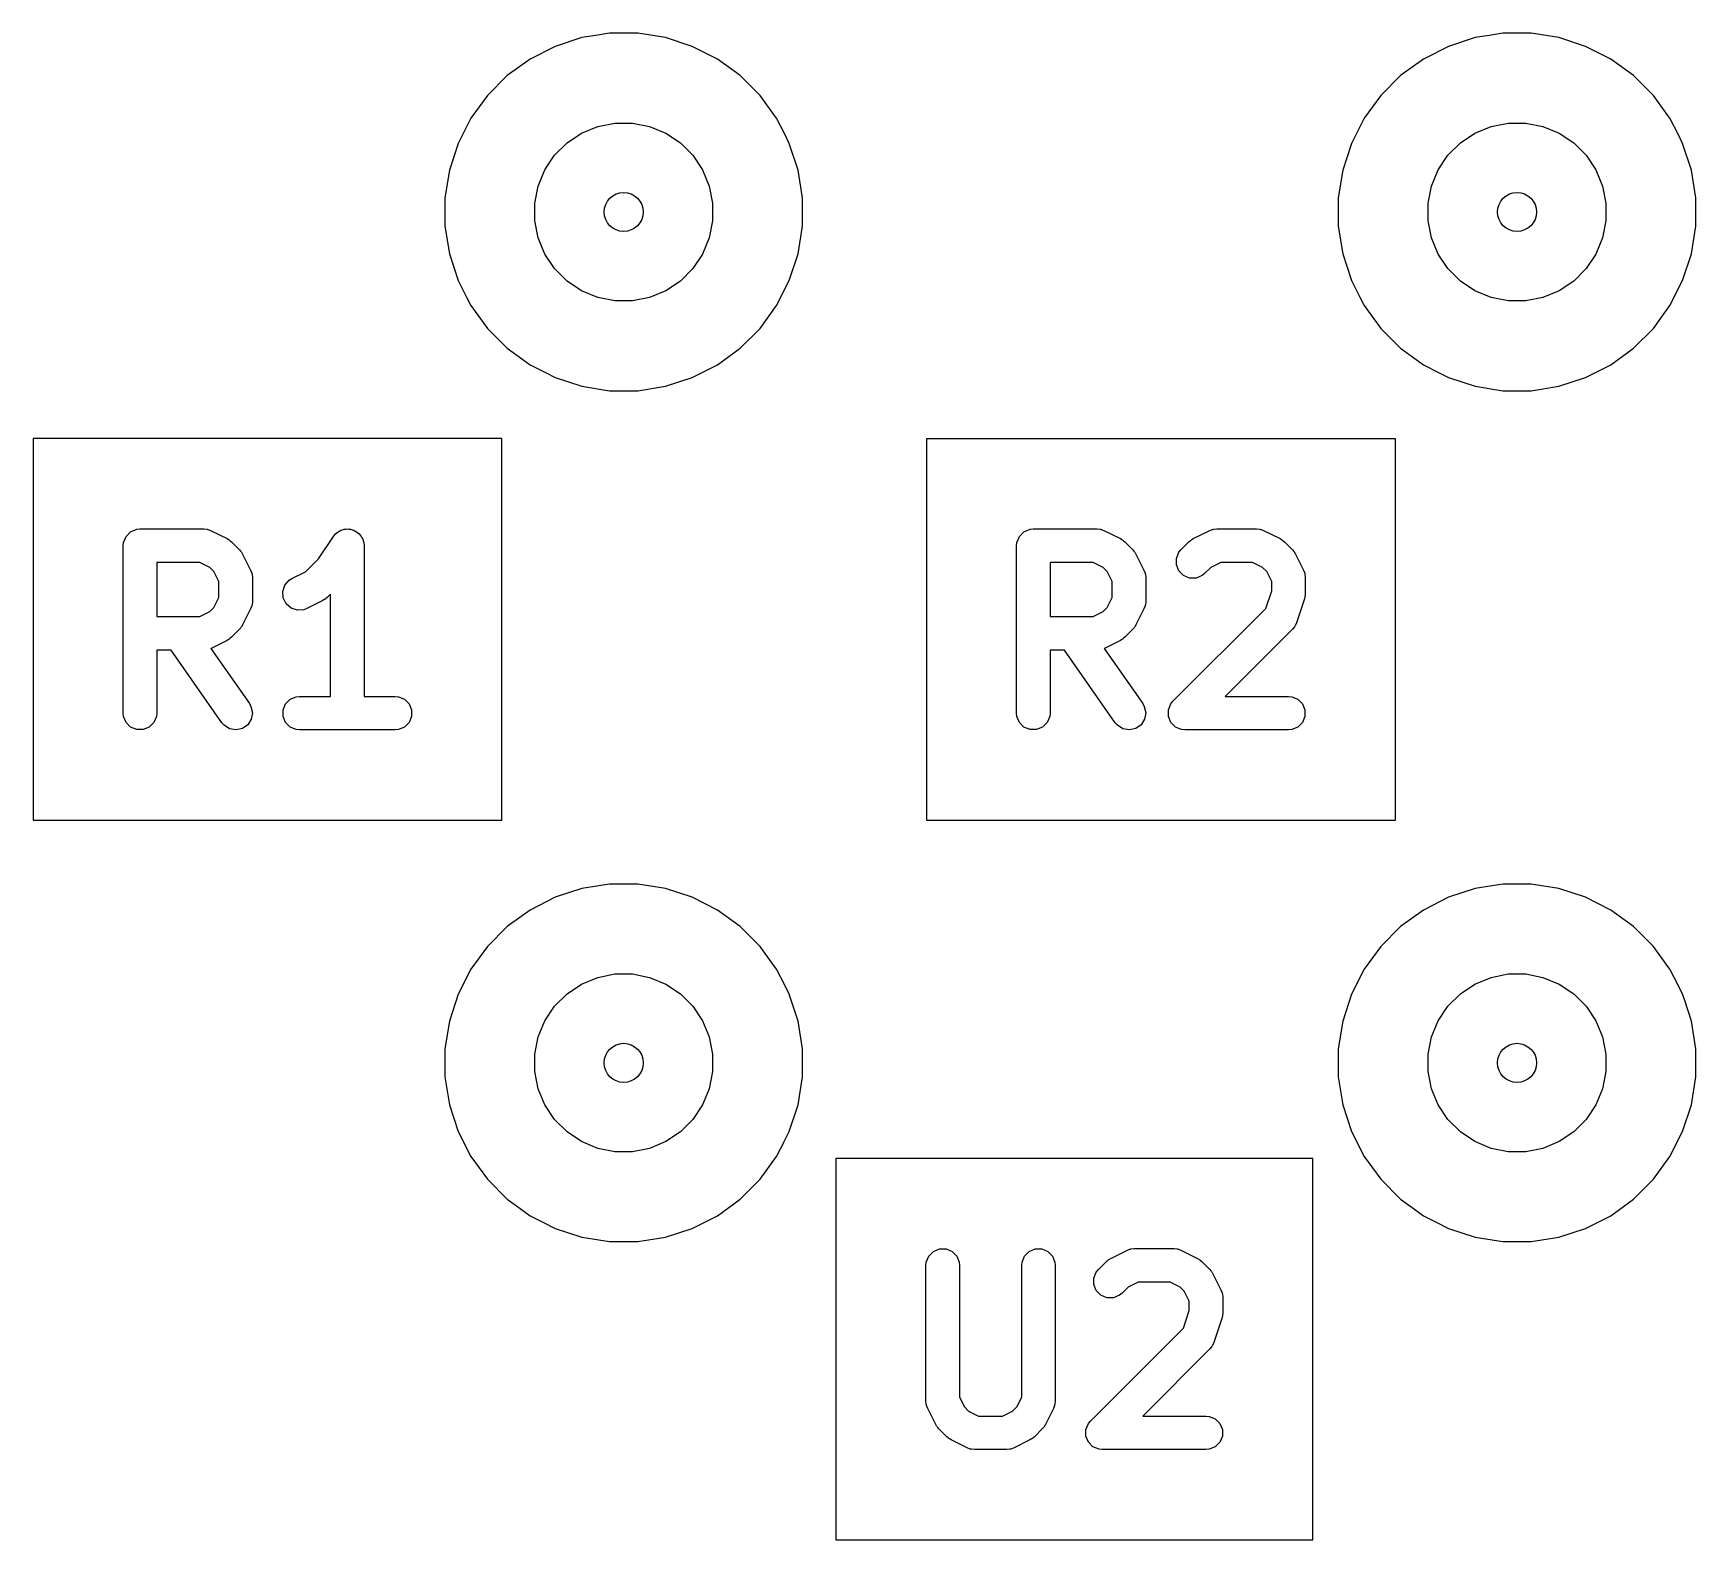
# Model space of a CAD drawing. Extents: x 20 to 124, y -124 to -20.
# Drawn here: x 38.21 to 53.1, y -51.07 to -37.58 of the extents above; entities that cross this region are included whole.
import ezdxf

# ---------------------------------------------------------------- set-up
doc = ezdxf.new("R2010")
doc.units = 0
doc.layers.add('BLACK', color=7, linetype='CONTINUOUS')
doc.layers.add('WHITE', color=7, linetype='CONTINUOUS')

msp = doc.modelspace()

# ---------------------------------------------------------------- linework, layer by layer
at = {"layer": 'BLACK', "linetype": 'CONTINUOUS'}
for p, q in [((43.125214, -37.61641), (42.885616, -37.69426)), ((43.249626, -37.596705), (43.125214, -37.61641)), ((43.374038, -37.577), (43.249626, -37.596705)), ((43.625962, -37.577), (43.374038, -37.577)), ((43.874785, -37.61641), (43.625962, -37.577)), ((44.114383, -37.69426), (43.874785, -37.61641)), ((51.125214, -37.61641), (50.885616, -37.69426)), ((51.249626, -37.596705), (51.125214, -37.61641)), ((51.374038, -37.577), (51.249626, -37.596705)), ((51.625962, -37.577), (51.374038, -37.577)), ((51.874785, -37.61641), (51.625962, -37.577)), ((52.114383, -37.69426), (51.874785, -37.61641)), ((42.661151, -37.808632), (42.45735, -37.956701)), ((42.885616, -37.69426), (42.661151, -37.808632)), ((44.268747, -37.772913), (44.114383, -37.69426)), ((44.338845, -37.80863), (44.268747, -37.772913)), ((44.338847, -37.808631), (44.338845, -37.80863)), ((44.338848, -37.808632), (44.338847, -37.808631)), ((44.542649, -37.956701), (44.338848, -37.808632)), ((50.661151, -37.808632), (50.45735, -37.956701)), ((50.885616, -37.69426), (50.661151, -37.808632)), ((52.268747, -37.772913), (52.114383, -37.69426)), ((52.338845, -37.80863), (52.268747, -37.772913)), ((52.338847, -37.808631), (52.338845, -37.80863)), ((52.338848, -37.808632), (52.338847, -37.808631)), ((52.542649, -37.956701), (52.338848, -37.808632)), ((42.457345, -37.956705), (42.279205, -38.134845)), ((42.45735, -37.956701), (42.457345, -37.956705)), ((44.542654, -37.956705), (44.542649, -37.956701)), ((44.720794, -38.134845), (44.542654, -37.956705)), ((50.457345, -37.956705), (50.279205, -38.134845)), ((50.45735, -37.956701), (50.457345, -37.956705)), ((52.542654, -37.956705), (52.542649, -37.956701)), ((52.720794, -38.134845), (52.542654, -37.956705)), ((42.279201, -38.13485), (42.131132, -38.338651)), ((42.279205, -38.134845), (42.279201, -38.13485)), ((44.720798, -38.13485), (44.720794, -38.134845)), ((44.849952, -38.312617), (44.720798, -38.13485)), ((50.279201, -38.13485), (50.131132, -38.338651)), ((50.279205, -38.134845), (50.279201, -38.13485)), ((52.720798, -38.13485), (52.720794, -38.134845)), ((52.849952, -38.312617), (52.720798, -38.13485)), ((42.131132, -38.338651), (42.01676, -38.563116)), ((43.267772, -38.411948), (43.421586, -38.381352)), ((43.421586, -38.381352), (43.578414, -38.381352)), ((43.578414, -38.381352), (43.732228, -38.411948)), ((44.86887, -38.338655), (44.849952, -38.312617)), ((44.941747, -38.481684), (44.86887, -38.338655)), ((50.131132, -38.338651), (50.01676, -38.563116)), ((51.267772, -38.411948), (51.421586, -38.381352)), ((51.421586, -38.381352), (51.578414, -38.381352)), ((51.578414, -38.381352), (51.732228, -38.411948)), ((52.86887, -38.338655), (52.849952, -38.312617)), ((52.941747, -38.481684), (52.86887, -38.338655)), ((42.881592, -38.669985), (42.992485, -38.559092)), ((42.992485, -38.559092), (43.122883, -38.471963)), ((43.122883, -38.471963), (43.267772, -38.411948)), ((43.732228, -38.411948), (43.877117, -38.471963)), ((43.877117, -38.471963), (44.007515, -38.559092)), ((44.007515, -38.559092), (44.118408, -38.669985)), ((44.983239, -38.563116), (44.941747, -38.481684)), ((50.881592, -38.669985), (50.992485, -38.559092)), ((50.992485, -38.559092), (51.122883, -38.471963)), ((51.122883, -38.471963), (51.267772, -38.411948)), ((51.732228, -38.411948), (51.877117, -38.471963)), ((51.877117, -38.471963), (52.007515, -38.559092)), ((52.007515, -38.559092), (52.118408, -38.669985)), ((52.983239, -38.563116), (52.941747, -38.481684)), ((42.01676, -38.563116), (41.93891, -38.802714)), ((42.794463, -38.800383), (42.881592, -38.669985)), ((44.118408, -38.669985), (44.205537, -38.800383)), ((44.983239, -38.563118), (44.983239, -38.563116)), ((44.983241, -38.563121), (44.983239, -38.563118)), ((45.06109, -38.802715), (44.983241, -38.563121)), ((50.01676, -38.563116), (49.93891, -38.802714)), ((50.794463, -38.800383), (50.881592, -38.669985)), ((52.118408, -38.669985), (52.205537, -38.800383)), ((52.983239, -38.563118), (52.983239, -38.563116)), ((52.983241, -38.563121), (52.983239, -38.563118)), ((53.06109, -38.802715), (52.983241, -38.563121)), ((41.93891, -38.802714), (41.8995, -39.051538)), ((42.734448, -38.945272), (42.794463, -38.800383)), ((44.205537, -38.800383), (44.265552, -38.945272)), ((45.1005, -39.051538), (45.06109, -38.802715)), ((49.93891, -38.802714), (49.8995, -39.051538)), ((50.734448, -38.945272), (50.794463, -38.800383)), ((52.205537, -38.800383), (52.265552, -38.945272)), ((53.1005, -39.051538), (53.06109, -38.802715)), ((42.703852, -39.099086), (42.734448, -38.945272)), ((44.265552, -38.945272), (44.296148, -39.099086)), ((50.703852, -39.099086), (50.734448, -38.945272)), ((52.265552, -38.945272), (52.296148, -39.099086)), ((41.8995, -39.051538), (41.8995, -39.303461)), ((42.703852, -39.255914), (42.703852, -39.099086)), ((44.296148, -39.099086), (44.296148, -39.255914)), ((45.1005, -39.303462), (45.1005, -39.051538)), ((49.8995, -39.051538), (49.8995, -39.303461)), ((50.703852, -39.255914), (50.703852, -39.099086)), ((52.296148, -39.099086), (52.296148, -39.255914)), ((53.1005, -39.303462), (53.1005, -39.051538)), ((41.8995, -39.303461), (41.93891, -39.552285)), ((42.734448, -39.409728), (42.703852, -39.255914)), ((44.296148, -39.255914), (44.265552, -39.409728)), ((45.06109, -39.552285), (45.1005, -39.303462)), ((49.8995, -39.303461), (49.93891, -39.552285)), ((50.734448, -39.409728), (50.703852, -39.255914)), ((52.296148, -39.255914), (52.265552, -39.409728)), ((53.06109, -39.552285), (53.1005, -39.303462)), ((42.794463, -39.554617), (42.734448, -39.409728)), ((44.265552, -39.409728), (44.205537, -39.554617)), ((50.794463, -39.554617), (50.734448, -39.409728)), ((52.265552, -39.409728), (52.205537, -39.554617)), ((41.93891, -39.552285), (42.01676, -39.791883)), ((42.881592, -39.685015), (42.794463, -39.554617)), ((44.205537, -39.554617), (44.118408, -39.685015)), ((44.983241, -39.791879), (45.06109, -39.552285)), ((49.93891, -39.552285), (50.01676, -39.791883)), ((50.881592, -39.685015), (50.794463, -39.554617)), ((52.205537, -39.554617), (52.118408, -39.685015)), ((52.983241, -39.791879), (53.06109, -39.552285)), ((42.992485, -39.795908), (42.881592, -39.685015)), ((44.118408, -39.685015), (44.007515, -39.795908)), ((50.992485, -39.795908), (50.881592, -39.685015)), ((52.118408, -39.685015), (52.007515, -39.795908)), ((42.01676, -39.791883), (42.092446, -39.940423)), ((43.122883, -39.883037), (42.992485, -39.795908)), ((43.267772, -39.943052), (43.122883, -39.883037)), ((43.877117, -39.883037), (43.732228, -39.943052)), ((44.007515, -39.795908), (43.877117, -39.883037)), ((44.86887, -40.016345), (44.983241, -39.791879)), ((50.01676, -39.791883), (50.092446, -39.940423)), ((51.122883, -39.883037), (50.992485, -39.795908)), ((51.267772, -39.943052), (51.122883, -39.883037)), ((51.877117, -39.883037), (51.732228, -39.943052)), ((52.007515, -39.795908), (51.877117, -39.883037)), ((52.86887, -40.016345), (52.983241, -39.791879)), ((42.092446, -39.940423), (42.128042, -40.010285)), ((42.128042, -40.010285), (42.131132, -40.016348)), ((42.131132, -40.016348), (42.279201, -40.220149)), ((43.421586, -39.973648), (43.267772, -39.943052)), ((43.578414, -39.973648), (43.421586, -39.973648)), ((43.732228, -39.943052), (43.578414, -39.973648)), ((44.720793, -40.220156), (44.86887, -40.016345)), ((50.092446, -39.940423), (50.128042, -40.010285)), ((50.128042, -40.010285), (50.131132, -40.016348)), ((50.131132, -40.016348), (50.279201, -40.220149)), ((51.421586, -39.973648), (51.267772, -39.943052)), ((51.578414, -39.973648), (51.421586, -39.973648)), ((51.732228, -39.943052), (51.578414, -39.973648)), ((52.720793, -40.220156), (52.86887, -40.016345)), ((42.279201, -40.220149), (42.279205, -40.220154)), ((42.279205, -40.220154), (42.457345, -40.398294)), ((44.542656, -40.398293), (44.720793, -40.220156)), ((50.279201, -40.220149), (50.279205, -40.220154)), ((50.279205, -40.220154), (50.457345, -40.398294)), ((52.542656, -40.398293), (52.720793, -40.220156)), ((42.457345, -40.398294), (42.45735, -40.398298)), ((42.45735, -40.398298), (42.59656, -40.499439)), ((44.338845, -40.54637), (44.542656, -40.398293)), ((50.457345, -40.398294), (50.45735, -40.398298)), ((50.45735, -40.398298), (50.59656, -40.499439)), ((52.338845, -40.54637), (52.542656, -40.398293)), ((42.59656, -40.499439), (42.661155, -40.54637)), ((42.661155, -40.54637), (42.804184, -40.619247)), ((42.804184, -40.619247), (42.885616, -40.660739)), ((44.114379, -40.660741), (44.338845, -40.54637)), ((50.59656, -40.499439), (50.661155, -40.54637)), ((50.661155, -40.54637), (50.804184, -40.619247)), ((50.804184, -40.619247), (50.885616, -40.660739)), ((52.114379, -40.660741), (52.338845, -40.54637)), ((42.885616, -40.660739), (42.885618, -40.660739)), ((42.885618, -40.660739), (42.885621, -40.660741)), ((42.885621, -40.660741), (43.125215, -40.73859)), ((43.125215, -40.73859), (43.374038, -40.778)), ((43.374038, -40.778), (43.374039, -40.778)), ((43.374039, -40.778), (43.625961, -40.778)), ((43.625961, -40.778), (43.625962, -40.778)), ((43.625962, -40.778), (43.874785, -40.73859)), ((43.874785, -40.73859), (44.114379, -40.660741)), ((50.885616, -40.660739), (50.885618, -40.660739)), ((50.885618, -40.660739), (50.885621, -40.660741)), ((50.885621, -40.660741), (51.125215, -40.73859)), ((51.125215, -40.73859), (51.374038, -40.778)), ((51.374038, -40.778), (51.374039, -40.778)), ((51.374039, -40.778), (51.625961, -40.778)), ((51.625961, -40.778), (51.625962, -40.778)), ((51.625962, -40.778), (51.874785, -40.73859)), ((51.874785, -40.73859), (52.114379, -40.660741)), ((42.409072, -41.207484), (38.212357, -41.207484)), ((38.212357, -41.207484), (38.212357, -44.624155)), ((42.409072, -44.624155), (42.409072, -41.207484)), ((50.410797, -41.208603), (46.212357, -41.208603)), ((46.212357, -41.208603), (46.212357, -44.624155)), ((50.410797, -44.623053), (50.410797, -41.208603)), ((39.020739, -42.136564), (39.043137, -42.082492)), ((39.043137, -42.082492), (39.084521, -42.041108)), ((39.084521, -42.041108), (39.138593, -42.01871)), ((39.138593, -42.01871), (39.167857, -42.015828)), ((39.167857, -42.015828), (39.739286, -42.015828)), ((39.739286, -42.015828), (39.76855, -42.01871)), ((39.76855, -42.01871), (39.77353, -42.020773)), ((39.77353, -42.020773), (39.778905, -42.021155)), ((39.778905, -42.021155), (39.806368, -42.031664)), ((39.806368, -42.031664), (39.949225, -42.103093)), ((39.949225, -42.103093), (39.96182, -42.111021)), ((39.96182, -42.111021), (39.965477, -42.112536)), ((39.965477, -42.112536), (39.969594, -42.115915)), ((39.969594, -42.115915), (39.974111, -42.118758)), ((39.974111, -42.118758), (39.976708, -42.121752)), ((39.976708, -42.121752), (39.988208, -42.13119)), ((39.988208, -42.13119), (40.059637, -42.202618)), ((40.765573, -42.284551), (40.900193, -42.082623)), ((40.900193, -42.082623), (40.900259, -42.082542)), ((40.900259, -42.082542), (40.90028, -42.082492)), ((40.90028, -42.082492), (40.900391, -42.08238)), ((40.900391, -42.08238), (40.918823, -42.059872)), ((40.918823, -42.059872), (40.931165, -42.051606)), ((40.931165, -42.051606), (40.941664, -42.041108)), ((40.941664, -42.041108), (40.95524, -42.035484)), ((40.95524, -42.035484), (40.967453, -42.027306)), ((40.967453, -42.027306), (40.982014, -42.024393)), ((40.982014, -42.024393), (40.995736, -42.01871)), ((40.995736, -42.01871), (41.010433, -42.01871)), ((41.010433, -42.01871), (41.024843, -42.015828)), ((41.024843, -42.015828), (41.039413, -42.01871)), ((41.039413, -42.01871), (41.054264, -42.01871)), ((41.054264, -42.01871), (41.067838, -42.024332)), ((41.067838, -42.024332), (41.082257, -42.027185)), ((41.082257, -42.027185), (41.094617, -42.035425)), ((41.094617, -42.035425), (41.108336, -42.041108)), ((41.108336, -42.041108), (41.118725, -42.051497)), ((41.118725, -42.051497), (41.130956, -42.059651)), ((41.130956, -42.059651), (41.139221, -42.071993)), ((41.139221, -42.071993), (41.14972, -42.082492)), ((41.14972, -42.082492), (41.155343, -42.096068)), ((41.155343, -42.096068), (41.163522, -42.108281)), ((41.163522, -42.108281), (41.166434, -42.122843)), ((41.166434, -42.122843), (41.172118, -42.136564)), ((47.020739, -42.136564), (47.043137, -42.082492)), ((47.043137, -42.082492), (47.084521, -42.041108)), ((47.084521, -42.041108), (47.138593, -42.01871)), ((47.138593, -42.01871), (47.167857, -42.015828)), ((47.167857, -42.015828), (47.739286, -42.015828)), ((47.739286, -42.015828), (47.76855, -42.01871)), ((47.76855, -42.01871), (47.77353, -42.020773)), ((47.77353, -42.020773), (47.778905, -42.021155)), ((47.778905, -42.021155), (47.806368, -42.031664)), ((47.806368, -42.031664), (47.949225, -42.103093)), ((47.949225, -42.103093), (47.96182, -42.111021)), ((47.96182, -42.111021), (47.965477, -42.112536)), ((47.965477, -42.112536), (47.969594, -42.115915)), ((47.969594, -42.115915), (47.974111, -42.118758)), ((47.974111, -42.118758), (47.976708, -42.121752)), ((47.976708, -42.121752), (47.988208, -42.13119)), ((47.988208, -42.13119), (48.059637, -42.202618)), ((48.490363, -42.202619), (48.561791, -42.131191)), ((48.561791, -42.131191), (48.573293, -42.12175)), ((48.573293, -42.12175), (48.575889, -42.118758)), ((48.575889, -42.118758), (48.580398, -42.115919)), ((48.580398, -42.115919), (48.584521, -42.112536)), ((48.584521, -42.112536), (48.588183, -42.111019)), ((48.588183, -42.111019), (48.600775, -42.103093)), ((48.600775, -42.103093), (48.743633, -42.031664)), ((48.743633, -42.031664), (48.771096, -42.021154)), ((48.771096, -42.021154), (48.776473, -42.020771)), ((48.776473, -42.020771), (48.781451, -42.01871)), ((48.781451, -42.01871), (48.810715, -42.015828)), ((48.810715, -42.015828), (49.167857, -42.015828)), ((49.167857, -42.015828), (49.197121, -42.01871)), ((49.197121, -42.01871), (49.202098, -42.020771)), ((49.202098, -42.020771), (49.207476, -42.021154)), ((49.207476, -42.021154), (49.234939, -42.031664)), ((49.234939, -42.031664), (49.377797, -42.103093)), ((49.377797, -42.103093), (49.39039, -42.11102)), ((49.39039, -42.11102), (49.39405, -42.112536)), ((49.39405, -42.112536), (49.398169, -42.115917)), ((49.398169, -42.115917), (49.402683, -42.118758)), ((49.402683, -42.118758), (49.405279, -42.121751)), ((49.405279, -42.121751), (49.416781, -42.131191)), ((49.416781, -42.131191), (49.488209, -42.202619)), ((39.017857, -42.165828), (39.020739, -42.136564)), ((39.017857, -43.665828), (39.017857, -42.165828)), ((40.059637, -42.202618), (40.069079, -42.214123)), ((40.069079, -42.214123), (40.072071, -42.216718)), ((40.072071, -42.216718), (40.07491, -42.221228)), ((40.07491, -42.221228), (40.078292, -42.225349)), ((40.078292, -42.225349), (40.079807, -42.229008)), ((40.079807, -42.229008), (40.087736, -42.241603)), ((40.087736, -42.241603), (40.159164, -42.384461)), ((41.172118, -42.136564), (41.174969, -42.165516)), ((41.174969, -42.165516), (41.175, -42.16567)), ((41.175, -42.16567), (41.174989, -42.165722)), ((41.174989, -42.165722), (41.175, -42.165828)), ((41.175, -42.165828), (41.175, -43.515828)), ((47.017857, -42.165828), (47.020739, -42.136564)), ((47.017857, -43.665828), (47.017857, -42.165828)), ((48.059637, -42.202618), (48.069079, -42.214123)), ((48.069079, -42.214123), (48.072071, -42.216718)), ((48.072071, -42.216718), (48.07491, -42.221228)), ((48.07491, -42.221228), (48.078292, -42.225349)), ((48.078292, -42.225349), (48.079807, -42.229008)), ((48.079807, -42.229008), (48.087736, -42.241603)), ((48.087736, -42.241603), (48.159164, -42.384461)), ((48.449311, -42.279422), (48.471708, -42.22535)), ((48.449311, -42.337948), (48.449311, -42.279422)), ((48.471708, -42.22535), (48.490363, -42.202619)), ((49.488209, -42.202619), (49.497649, -42.214121)), ((49.497649, -42.214121), (49.500642, -42.216717)), ((49.500642, -42.216717), (49.50348, -42.221226)), ((49.50348, -42.221226), (49.506864, -42.225349)), ((49.506864, -42.225349), (49.50838, -42.229011)), ((49.50838, -42.229011), (49.516307, -42.241603)), ((49.516307, -42.241603), (49.587736, -42.384459)), ((39.703876, -42.315828), (39.317857, -42.315828)), ((39.317857, -42.315828), (39.317857, -42.801542)), ((39.79329, -42.360535), (39.703876, -42.315828)), ((39.830294, -42.397539), (39.79329, -42.360535)), ((39.875, -42.486951), (39.830294, -42.397539)), ((40.159164, -42.384461), (40.169674, -42.411924)), ((40.169674, -42.411924), (40.170055, -42.417299)), ((40.170055, -42.417299), (40.172118, -42.422278)), ((40.172118, -42.422278), (40.175, -42.451542)), ((40.529347, -42.460236), (40.650432, -42.399692)), ((40.650432, -42.399692), (40.765573, -42.284551)), ((47.703876, -42.315828), (47.317857, -42.315828)), ((47.317857, -42.315828), (47.317857, -42.801542)), ((47.79329, -42.360535), (47.703876, -42.315828)), ((47.830294, -42.397539), (47.79329, -42.360535)), ((47.875, -42.486951), (47.830294, -42.397539)), ((48.159164, -42.384461), (48.169674, -42.411924)), ((48.169674, -42.411924), (48.170055, -42.417299)), ((48.170055, -42.417299), (48.172118, -42.422278)), ((48.172118, -42.422278), (48.175, -42.451542)), ((48.471708, -42.39202), (48.449311, -42.337948)), ((48.513094, -42.433406), (48.471708, -42.39202)), ((48.702495, -42.414751), (48.679764, -42.433406)), ((48.756711, -42.360535), (48.702495, -42.414751)), ((48.846125, -42.315828), (48.756711, -42.360535)), ((49.132447, -42.315828), (48.846125, -42.315828)), ((49.221861, -42.360535), (49.132447, -42.315828)), ((49.258865, -42.397539), (49.221861, -42.360535)), ((49.303572, -42.486952), (49.258865, -42.397539)), ((49.587736, -42.384459), (49.598245, -42.411923)), ((49.598245, -42.411923), (49.598626, -42.417297)), ((49.598626, -42.417297), (49.60069, -42.422278)), ((49.60069, -42.422278), (49.603572, -42.451542)), ((39.875, -42.630418), (39.875, -42.486951)), ((40.175, -42.451542), (40.175, -42.665828)), ((40.447607, -42.575639), (40.466114, -42.520116)), ((40.451756, -42.634019), (40.447607, -42.575639)), ((40.466114, -42.520116), (40.504461, -42.475901)), ((40.504461, -42.475901), (40.529347, -42.460236)), ((47.875, -42.630418), (47.875, -42.486951)), ((48.175, -42.451542), (48.175, -42.665828)), ((48.567166, -42.455803), (48.513094, -42.433406)), ((48.625692, -42.455803), (48.567166, -42.455803)), ((48.679764, -42.433406), (48.625692, -42.455803)), ((49.251038, -42.727657), (49.303572, -42.570059)), ((49.303572, -42.570059), (49.303572, -42.486952)), ((49.603572, -42.451542), (49.603572, -42.5944)), ((39.793288, -42.756836), (39.830293, -42.719831)), ((39.830293, -42.719831), (39.875, -42.630418)), ((40.169674, -42.705446), (40.159164, -42.732909)), ((40.170055, -42.70007), (40.169674, -42.705446)), ((40.172118, -42.695092), (40.170055, -42.70007)), ((40.175, -42.665828), (40.172118, -42.695092)), ((40.47793, -42.686368), (40.451756, -42.634019)), ((40.522145, -42.724715), (40.47793, -42.686368)), ((40.577668, -42.743222), (40.522145, -42.724715)), ((40.663511, -42.728564), (40.636048, -42.739073)), ((40.806368, -42.657135), (40.663511, -42.728564)), ((40.818961, -42.649207), (40.806368, -42.657135)), ((40.822621, -42.647692), (40.818961, -42.649207)), ((40.82674, -42.64431), (40.822621, -42.647692)), ((40.831254, -42.64147), (40.82674, -42.64431)), ((40.83385, -42.638476), (40.831254, -42.64147)), ((40.845352, -42.629037), (40.83385, -42.638476)), ((40.875, -42.599389), (40.845352, -42.629037)), ((40.875, -43.515828), (40.875, -42.599389)), ((47.793288, -42.756836), (47.830293, -42.719831)), ((47.830293, -42.719831), (47.875, -42.630418)), ((48.169674, -42.705446), (48.159164, -42.732909)), ((48.170055, -42.70007), (48.169674, -42.705446)), ((48.172118, -42.695092), (48.170055, -42.70007)), ((48.175, -42.665828), (48.172118, -42.695092)), ((48.418934, -43.559762), (49.251038, -42.727657)), ((49.595874, -42.641835), (49.524445, -42.85612)), ((49.599173, -42.627325), (49.595874, -42.641835)), ((49.60069, -42.623664), (49.599173, -42.627325)), ((49.601212, -42.618355), (49.60069, -42.623664)), ((49.602394, -42.613161), (49.601212, -42.618355)), ((49.603572, -42.5944), (49.602113, -42.609211)), ((49.602113, -42.609211), (49.602394, -42.613161)), ((39.317857, -42.801542), (39.703876, -42.801542)), ((39.703876, -42.801542), (39.793288, -42.756836)), ((40.087736, -42.875767), (40.079809, -42.888358)), ((40.159164, -42.732909), (40.087736, -42.875767)), ((40.636048, -42.739073), (40.577668, -42.743222)), ((47.317857, -42.801542), (47.703876, -42.801542)), ((47.703876, -42.801542), (47.793288, -42.756836)), ((48.087736, -42.875767), (48.079809, -42.888358)), ((48.159164, -42.732909), (48.087736, -42.875767)), ((49.524445, -42.85612), (49.512457, -42.88297)), ((39.949225, -43.014278), (39.806368, -43.085706)), ((39.961818, -43.00635), (39.949225, -43.014278)), ((39.965478, -43.004835), (39.961818, -43.00635)), ((39.969597, -43.001453), (39.965478, -43.004835)), ((39.974111, -42.998613), (39.969597, -43.001453)), ((39.976707, -42.995619), (39.974111, -42.998613)), ((39.988209, -42.98618), (39.976707, -42.995619)), ((40.059638, -42.914751), (39.988209, -42.98618)), ((40.069079, -42.903246), (40.059638, -42.914751)), ((40.072071, -42.900652), (40.069079, -42.903246)), ((40.074909, -42.896142), (40.072071, -42.900652)), ((40.078293, -42.89202), (40.074909, -42.896142)), ((40.079809, -42.888358), (40.078293, -42.89202)), ((47.949225, -43.014278), (47.806368, -43.085706)), ((47.961818, -43.00635), (47.949225, -43.014278)), ((47.965478, -43.004835), (47.961818, -43.00635)), ((47.969597, -43.001453), (47.965478, -43.004835)), ((47.974111, -42.998613), (47.969597, -43.001453)), ((47.976707, -42.995619), (47.974111, -42.998613)), ((47.988209, -42.98618), (47.976707, -42.995619)), ((48.059638, -42.914751), (47.988209, -42.98618)), ((48.069079, -42.903246), (48.059638, -42.914751)), ((48.072071, -42.900652), (48.069079, -42.903246)), ((48.074909, -42.896142), (48.072071, -42.900652)), ((48.078293, -42.89202), (48.074909, -42.896142)), ((48.079809, -42.888358), (48.078293, -42.89202)), ((49.488209, -42.914751), (48.887132, -43.515828)), ((49.506864, -42.892021), (49.488209, -42.914751)), ((49.508927, -42.887039), (49.506864, -42.892021)), ((49.512457, -42.88297), (49.508927, -42.887039)), ((39.446902, -43.101542), (39.317857, -43.101542)), ((39.317857, -43.101542), (39.317857, -43.665828)), ((39.902115, -43.751847), (39.446902, -43.101542)), ((39.806368, -43.085706), (39.802933, -43.08702)), ((39.802933, -43.08702), (40.147885, -43.579809)), ((47.446902, -43.101542), (47.317857, -43.101542)), ((47.317857, -43.101542), (47.317857, -43.665828)), ((47.902115, -43.751847), (47.446902, -43.101542)), ((47.806368, -43.085706), (47.802933, -43.08702)), ((47.802933, -43.08702), (48.147885, -43.579809)), ((40.147885, -43.579809), (40.162306, -43.605435)), ((40.162306, -43.605435), (40.174965, -43.662577)), ((40.449311, -43.636564), (40.471709, -43.582492)), ((40.471709, -43.582492), (40.513093, -43.541108)), ((40.513093, -43.541108), (40.567165, -43.51871)), ((40.567165, -43.51871), (40.596429, -43.515828)), ((40.596429, -43.515828), (40.875, -43.515828)), ((41.175, -43.515828), (41.453572, -43.515828)), ((41.453572, -43.515828), (41.482836, -43.51871)), ((41.482836, -43.51871), (41.536908, -43.541108)), ((41.536908, -43.541108), (41.578292, -43.582492)), ((41.578292, -43.582492), (41.60069, -43.636564)), ((48.147885, -43.579809), (48.162306, -43.605435)), ((48.162306, -43.605435), (48.174965, -43.662577)), ((48.377882, -43.636565), (48.400279, -43.582493)), ((48.400279, -43.582493), (48.418934, -43.559762)), ((48.887132, -43.515828), (49.453572, -43.515828)), ((49.453572, -43.515828), (49.482836, -43.51871)), ((49.482836, -43.51871), (49.536908, -43.541108)), ((49.536908, -43.541108), (49.578292, -43.582492)), ((49.578292, -43.582492), (49.60069, -43.636564)), ((39.020739, -43.695092), (39.017857, -43.665828)), ((39.043137, -43.749164), (39.020739, -43.695092)), ((39.084521, -43.790548), (39.043137, -43.749164)), ((39.292577, -43.749164), (39.251193, -43.790548)), ((39.314975, -43.695092), (39.292577, -43.749164)), ((39.317857, -43.665828), (39.314975, -43.695092)), ((39.921258, -43.774169), (39.902115, -43.751847)), ((40.133341, -43.76957), (40.085393, -43.803134)), ((40.164794, -43.720213), (40.133341, -43.76957)), ((40.174965, -43.662577), (40.164794, -43.720213)), ((40.449311, -43.695092), (40.449311, -43.636564)), ((40.471709, -43.749164), (40.449311, -43.695092)), ((40.513093, -43.790548), (40.471709, -43.749164)), ((41.578292, -43.749164), (41.536908, -43.790548)), ((41.60069, -43.695092), (41.578292, -43.749164)), ((41.60069, -43.636564), (41.60069, -43.695092)), ((47.020739, -43.695092), (47.017857, -43.665828)), ((47.043137, -43.749164), (47.020739, -43.695092)), ((47.084521, -43.790548), (47.043137, -43.749164)), ((47.292577, -43.749164), (47.251193, -43.790548)), ((47.314975, -43.695092), (47.292577, -43.749164)), ((47.317857, -43.665828), (47.314975, -43.695092)), ((47.921258, -43.774169), (47.902115, -43.751847)), ((48.133341, -43.76957), (48.085393, -43.803134)), ((48.164794, -43.720213), (48.133341, -43.76957)), ((48.174965, -43.662577), (48.164794, -43.720213)), ((48.377882, -43.695091), (48.377882, -43.636565)), ((48.400279, -43.749163), (48.377882, -43.695091)), ((48.441665, -43.790549), (48.400279, -43.749163)), ((49.578292, -43.749164), (49.536908, -43.790548)), ((49.60069, -43.695092), (49.578292, -43.749164)), ((49.60069, -43.636564), (49.60069, -43.695092)), ((39.138593, -43.812946), (39.084521, -43.790548)), ((39.197121, -43.812946), (39.138593, -43.812946)), ((39.251193, -43.790548), (39.197121, -43.812946)), ((39.970615, -43.805622), (39.921258, -43.774169)), ((40.028251, -43.815793), (39.970615, -43.805622)), ((40.085393, -43.803134), (40.028251, -43.815793)), ((40.567165, -43.812946), (40.513093, -43.790548)), ((40.596429, -43.815828), (40.567165, -43.812946)), ((41.453572, -43.815828), (40.596429, -43.815828)), ((41.482836, -43.812946), (41.453572, -43.815828)), ((41.536908, -43.790548), (41.482836, -43.812946)), ((47.138593, -43.812946), (47.084521, -43.790548)), ((47.197121, -43.812946), (47.138593, -43.812946)), ((47.251193, -43.790548), (47.197121, -43.812946)), ((47.970615, -43.805622), (47.921258, -43.774169)), ((48.028251, -43.815793), (47.970615, -43.805622)), ((48.085393, -43.803134), (48.028251, -43.815793)), ((48.472048, -43.803134), (48.441665, -43.790549)), ((48.495736, -43.812946), (48.472048, -43.803134)), ((48.525, -43.815828), (48.495736, -43.812946)), ((49.453572, -43.815828), (48.525, -43.815828)), ((49.482836, -43.812946), (49.453572, -43.815828)), ((49.536908, -43.790548), (49.482836, -43.812946)), ((38.212357, -44.624155), (42.409072, -44.624155)), ((46.212357, -44.624155), (50.410797, -44.624155)), ((50.410797, -44.624155), (50.410797, -44.623053)), ((43.125214, -45.23641), (42.885616, -45.31426)), ((43.278076, -45.212199), (43.125214, -45.23641)), ((43.374038, -45.197), (43.278076, -45.212199)), ((43.625962, -45.197), (43.374038, -45.197)), ((43.72193, -45.2122), (43.625962, -45.197)), ((43.874785, -45.23641), (43.72193, -45.2122)), ((44.114383, -45.31426), (43.874785, -45.23641)), ((51.125214, -45.23641), (50.885616, -45.31426)), ((51.278076, -45.212199), (51.125214, -45.23641)), ((51.374038, -45.197), (51.278076, -45.212199)), ((51.625962, -45.197), (51.374038, -45.197)), ((51.72193, -45.2122), (51.625962, -45.197)), ((51.874785, -45.23641), (51.72193, -45.2122)), ((52.114383, -45.31426), (51.874785, -45.23641)), ((42.885616, -45.31426), (42.661151, -45.428632)), ((44.223418, -45.369817), (44.114383, -45.31426)), ((44.338845, -45.42863), (44.223418, -45.369817)), ((50.885616, -45.31426), (50.661151, -45.428632)), ((52.223418, -45.369817), (52.114383, -45.31426)), ((52.338845, -45.42863), (52.223418, -45.369817)), ((42.661151, -45.428632), (42.45735, -45.576701)), ((44.338847, -45.428631), (44.338845, -45.42863)), ((44.338848, -45.428632), (44.338847, -45.428631)), ((44.542649, -45.576701), (44.338848, -45.428632)), ((50.661151, -45.428632), (50.45735, -45.576701)), ((52.338847, -45.428631), (52.338845, -45.42863)), ((52.338848, -45.428632), (52.338847, -45.428631)), ((52.542649, -45.576701), (52.338848, -45.428632)), ((42.457345, -45.576705), (42.279205, -45.754845)), ((42.45735, -45.576701), (42.457345, -45.576705)), ((44.542654, -45.576705), (44.542649, -45.576701)), ((44.720794, -45.754845), (44.542654, -45.576705)), ((50.457345, -45.576705), (50.279205, -45.754845)), ((50.45735, -45.576701), (50.457345, -45.576705)), ((52.542654, -45.576705), (52.542649, -45.576701)), ((52.720794, -45.754845), (52.542654, -45.576705)), ((42.279201, -45.75485), (42.131132, -45.958651)), ((42.279205, -45.754845), (42.279201, -45.75485)), ((44.720798, -45.75485), (44.720794, -45.754845)), ((44.835699, -45.912999), (44.720798, -45.75485)), ((50.279201, -45.75485), (50.131132, -45.958651)), ((50.279205, -45.754845), (50.279201, -45.75485)), ((52.720798, -45.75485), (52.720794, -45.754845)), ((52.835699, -45.912999), (52.720798, -45.75485)), ((42.131132, -45.958651), (42.01676, -46.183116)), ((43.267772, -46.031948), (43.421586, -46.001352)), ((43.421586, -46.001352), (43.578414, -46.001352)), ((43.578414, -46.001352), (43.732228, -46.031948)), ((44.86887, -45.958655), (44.835699, -45.912999)), ((44.941747, -46.101684), (44.86887, -45.958655)), ((50.131132, -45.958651), (50.01676, -46.183116)), ((51.267772, -46.031948), (51.421586, -46.001352)), ((51.421586, -46.001352), (51.578414, -46.001352)), ((51.578414, -46.001352), (51.732228, -46.031948)), ((52.86887, -45.958655), (52.835699, -45.912999)), ((52.941747, -46.101684), (52.86887, -45.958655)), ((42.992485, -46.179092), (43.122883, -46.091963)), ((43.122883, -46.091963), (43.267772, -46.031948)), ((43.732228, -46.031948), (43.877117, -46.091963)), ((43.877117, -46.091963), (44.007515, -46.179092)), ((44.983239, -46.183116), (44.941747, -46.101684)), ((50.992485, -46.179092), (51.122883, -46.091963)), ((51.122883, -46.091963), (51.267772, -46.031948)), ((51.732228, -46.031948), (51.877117, -46.091963)), ((51.877117, -46.091963), (52.007515, -46.179092)), ((52.983239, -46.183116), (52.941747, -46.101684)), ((42.01676, -46.183116), (41.93891, -46.422714)), ((42.794463, -46.420383), (42.881592, -46.289985)), ((42.881592, -46.289985), (42.992485, -46.179092)), ((44.007515, -46.179092), (44.118408, -46.289985)), ((44.118408, -46.289985), (44.205537, -46.420383)), ((44.983239, -46.183118), (44.983239, -46.183116)), ((44.983241, -46.183121), (44.983239, -46.183118)), ((45.06109, -46.422715), (44.983241, -46.183121)), ((50.01676, -46.183116), (49.93891, -46.422714)), ((50.794463, -46.420383), (50.881592, -46.289985)), ((50.881592, -46.289985), (50.992485, -46.179092)), ((52.007515, -46.179092), (52.118408, -46.289985)), ((52.118408, -46.289985), (52.205537, -46.420383)), ((52.983239, -46.183118), (52.983239, -46.183116)), ((52.983241, -46.183121), (52.983239, -46.183118)), ((52.98739, -46.195892), (52.983241, -46.183121)), ((52.993513, -46.214737), (52.98739, -46.195892)), ((52.998852, -46.231166), (52.993513, -46.214737)), ((53.061089, -46.42271), (52.998852, -46.231166)), ((41.93891, -46.422714), (41.8995, -46.671538)), ((42.734448, -46.565272), (42.794463, -46.420383)), ((44.205537, -46.420383), (44.265552, -46.565272)), ((45.1005, -46.671538), (45.06109, -46.422715)), ((49.93891, -46.422714), (49.8995, -46.671538)), ((50.734448, -46.565272), (50.794463, -46.420383)), ((52.205537, -46.420383), (52.265552, -46.565272)), ((53.061089, -46.422711), (53.061089, -46.42271)), ((53.06109, -46.422715), (53.061089, -46.422711)), ((53.1005, -46.671538), (53.06109, -46.422715)), ((42.703852, -46.719086), (42.734448, -46.565272)), ((44.265552, -46.565272), (44.296148, -46.719086)), ((50.703852, -46.719086), (50.734448, -46.565272)), ((52.265552, -46.565272), (52.296148, -46.719086)), ((41.8995, -46.671538), (41.8995, -46.923461)), ((42.703852, -46.875914), (42.703852, -46.719086)), ((44.296148, -46.719086), (44.296148, -46.875914)), ((45.1005, -46.923462), (45.1005, -46.671538)), ((49.8995, -46.671538), (49.8995, -46.923461)), ((50.703852, -46.875914), (50.703852, -46.719086)), ((52.296148, -46.719086), (52.296148, -46.875914)), ((53.1005, -46.923462), (53.1005, -46.671538)), ((42.734448, -47.029728), (42.703852, -46.875914)), ((44.296148, -46.875914), (44.265552, -47.029728)), ((50.734448, -47.029728), (50.703852, -46.875914)), ((52.296148, -46.875914), (52.265552, -47.029728)), ((41.8995, -46.923461), (41.93891, -47.172285)), ((42.794463, -47.174617), (42.734448, -47.029728)), ((44.265552, -47.029728), (44.205537, -47.174617)), ((45.06109, -47.172285), (45.1005, -46.923462)), ((49.8995, -46.923461), (49.93891, -47.172285)), ((50.794463, -47.174617), (50.734448, -47.029728)), ((52.265552, -47.029728), (52.205537, -47.174617)), ((53.06109, -47.172285), (53.1005, -46.923462)), ((41.93891, -47.172285), (42.01676, -47.411883)), ((42.881592, -47.305015), (42.794463, -47.174617)), ((44.205537, -47.174617), (44.118408, -47.305015)), ((44.983241, -47.411879), (45.06109, -47.172285)), ((49.93891, -47.172285), (50.01676, -47.411883)), ((50.881592, -47.305015), (50.794463, -47.174617)), ((52.205537, -47.174617), (52.118408, -47.305015)), ((52.983241, -47.411879), (53.06109, -47.172285)), ((42.992485, -47.415908), (42.881592, -47.305015)), ((44.118408, -47.305015), (44.007515, -47.415908)), ((50.992485, -47.415908), (50.881592, -47.305015)), ((52.118408, -47.305015), (52.007515, -47.415908)), ((42.01676, -47.411883), (42.131132, -47.636348)), ((43.122883, -47.503037), (42.992485, -47.415908)), ((44.007515, -47.415908), (43.877117, -47.503037)), ((44.937193, -47.502251), (44.983241, -47.411879)), ((50.01676, -47.411883), (50.131132, -47.636348)), ((51.122883, -47.503037), (50.992485, -47.415908)), ((52.007515, -47.415908), (51.877117, -47.503037)), ((52.86887, -47.636345), (52.983241, -47.411879)), ((42.131132, -47.636348), (42.279201, -47.840149)), ((43.267772, -47.563052), (43.122883, -47.503037)), ((43.421586, -47.593648), (43.267772, -47.563052)), ((43.578414, -47.593648), (43.421586, -47.593648)), ((43.732228, -47.563052), (43.578414, -47.593648)), ((43.877117, -47.503037), (43.732228, -47.563052)), ((44.720793, -47.840156), (44.86887, -47.636345)), ((44.86887, -47.636345), (44.903867, -47.567657)), ((44.903867, -47.567657), (44.914931, -47.545946)), ((44.914931, -47.545946), (44.937193, -47.502251)), ((50.131132, -47.636348), (50.279201, -47.840149)), ((51.267772, -47.563052), (51.122883, -47.503037)), ((51.421586, -47.593648), (51.267772, -47.563052)), ((51.578414, -47.593648), (51.421586, -47.593648)), ((51.732228, -47.563052), (51.578414, -47.593648)), ((51.877117, -47.503037), (51.732228, -47.563052)), ((52.720793, -47.840156), (52.86887, -47.636345)), ((49.671511, -47.653603), (45.399917, -47.653603)), ((45.399917, -47.653603), (45.399917, -51.068053)), ((49.671511, -51.068053), (49.671511, -47.653603)), ((42.279201, -47.840149), (42.279205, -47.840154)), ((42.279205, -47.840154), (42.457345, -48.018294)), ((44.542656, -48.018293), (44.720793, -47.840156)), ((50.279201, -47.840149), (50.279205, -47.840154)), ((50.279205, -47.840154), (50.457345, -48.018294)), ((52.542656, -48.018293), (52.720793, -47.840156)), ((42.457345, -48.018294), (42.45735, -48.018298)), ((42.45735, -48.018298), (42.561422, -48.09391)), ((44.338845, -48.16637), (44.542656, -48.018293)), ((50.457345, -48.018294), (50.45735, -48.018298)), ((50.45735, -48.018298), (50.561422, -48.09391)), ((52.338845, -48.16637), (52.542656, -48.018293)), ((42.561422, -48.09391), (42.661155, -48.16637)), ((42.661155, -48.16637), (42.776586, -48.225185)), ((42.776586, -48.225185), (42.885616, -48.280739)), ((44.114379, -48.280741), (44.338845, -48.16637)), ((50.561422, -48.09391), (50.661155, -48.16637)), ((50.661155, -48.16637), (50.776586, -48.225185)), ((50.776586, -48.225185), (50.885616, -48.280739)), ((52.114379, -48.280741), (52.338845, -48.16637)), ((42.885616, -48.280739), (42.885618, -48.280739)), ((42.885618, -48.280739), (42.885621, -48.280741)), ((42.885621, -48.280741), (43.125215, -48.35859)), ((43.125215, -48.35859), (43.374038, -48.398)), ((43.625962, -48.398), (43.874785, -48.35859)), ((43.874785, -48.35859), (44.114379, -48.280741)), ((50.885616, -48.280739), (50.885618, -48.280739)), ((50.885618, -48.280739), (50.885621, -48.280741)), ((50.885621, -48.280741), (51.125215, -48.35859)), ((51.125215, -48.35859), (51.374038, -48.398)), ((51.625962, -48.398), (51.874785, -48.35859)), ((51.874785, -48.35859), (52.114379, -48.280741)), ((43.374038, -48.398), (43.374039, -48.398)), ((43.374039, -48.398), (43.625961, -48.398)), ((43.625961, -48.398), (43.625962, -48.398)), ((46.210024, -48.581564), (46.232422, -48.527492)), ((46.232422, -48.527492), (46.273806, -48.486108)), ((46.273806, -48.486108), (46.327878, -48.46371)), ((46.327878, -48.46371), (46.386406, -48.46371)), ((46.386406, -48.46371), (46.440478, -48.486108)), ((46.440478, -48.486108), (46.481862, -48.527492)), ((46.481862, -48.527492), (46.50426, -48.581564)), ((47.067167, -48.581564), (47.089565, -48.527492)), ((47.089565, -48.527492), (47.130949, -48.486108)), ((47.130949, -48.486108), (47.185021, -48.46371)), ((47.185021, -48.46371), (47.243549, -48.46371)), ((47.243549, -48.46371), (47.297621, -48.486108)), ((47.297621, -48.486108), (47.339005, -48.527492)), ((47.339005, -48.527492), (47.361403, -48.581564)), ((47.861489, -48.548093), (48.004347, -48.476664)), ((48.004347, -48.476664), (48.03181, -48.466154)), ((48.03181, -48.466154), (48.037187, -48.465771)), ((48.037187, -48.465771), (48.042165, -48.46371)), ((48.042165, -48.46371), (48.071429, -48.460828)), ((48.071429, -48.460828), (48.428571, -48.460828)), ((48.428571, -48.460828), (48.457835, -48.46371)), ((48.457835, -48.46371), (48.462812, -48.465771)), ((48.462812, -48.465771), (48.46819, -48.466154)), ((48.46819, -48.466154), (48.495653, -48.476664)), ((48.495653, -48.476664), (48.638511, -48.548093)), ((51.374038, -48.398), (51.374039, -48.398)), ((51.374039, -48.398), (51.625961, -48.398)), ((51.625961, -48.398), (51.625962, -48.398)), ((46.207142, -48.610828), (46.210024, -48.581564)), ((46.207142, -49.825114), (46.207142, -48.610828)), ((46.50426, -48.581564), (46.507142, -48.610828)), ((46.507142, -48.610828), (46.507142, -49.789703)), ((47.064285, -48.610828), (47.067167, -48.581564)), ((47.064285, -49.789704), (47.064285, -48.610828)), ((47.361403, -48.581564), (47.364285, -48.610828)), ((47.364285, -48.610828), (47.364285, -49.825114)), ((47.710025, -48.724422), (47.732422, -48.67035)), ((47.732422, -48.67035), (47.751077, -48.647619)), ((47.751077, -48.647619), (47.822505, -48.576191)), ((47.822505, -48.576191), (47.834007, -48.56675)), ((47.834007, -48.56675), (47.836603, -48.563758)), ((47.836603, -48.563758), (47.841112, -48.560919)), ((47.841112, -48.560919), (47.845235, -48.557536)), ((47.845235, -48.557536), (47.848897, -48.556019)), ((47.848897, -48.556019), (47.861489, -48.548093)), ((48.638511, -48.548093), (48.651104, -48.55602)), ((48.651104, -48.55602), (48.654764, -48.557536)), ((48.654764, -48.557536), (48.658883, -48.560917)), ((48.658883, -48.560917), (48.663397, -48.563758)), ((48.663397, -48.563758), (48.665993, -48.566751)), ((48.665993, -48.566751), (48.677495, -48.576191)), ((48.677495, -48.576191), (48.748923, -48.647619)), ((48.748923, -48.647619), (48.758363, -48.659121)), ((48.758363, -48.659121), (48.761356, -48.661717)), ((48.761356, -48.661717), (48.764194, -48.666226)), ((48.764194, -48.666226), (48.767578, -48.670349)), ((48.767578, -48.670349), (48.769094, -48.674011)), ((48.769094, -48.674011), (48.777021, -48.686603)), ((47.710025, -48.782948), (47.710025, -48.724422)), ((47.732422, -48.83702), (47.710025, -48.782948)), ((48.017425, -48.805535), (47.963209, -48.859751)), ((48.106839, -48.760828), (48.017425, -48.805535)), ((48.393161, -48.760828), (48.106839, -48.760828)), ((48.482575, -48.805535), (48.393161, -48.760828)), ((48.519579, -48.842539), (48.482575, -48.805535)), ((48.777021, -48.686603), (48.84845, -48.829459)), ((48.84845, -48.829459), (48.858959, -48.856923)), ((47.773808, -48.878406), (47.732422, -48.83702)), ((47.82788, -48.900803), (47.773808, -48.878406)), ((47.886406, -48.900803), (47.82788, -48.900803)), ((47.940478, -48.878406), (47.886406, -48.900803)), ((47.963209, -48.859751), (47.940478, -48.878406)), ((48.564286, -48.931952), (48.519579, -48.842539)), ((48.564286, -49.015059), (48.564286, -48.931952)), ((48.858959, -48.856923), (48.85934, -48.862297)), ((48.85934, -48.862297), (48.861404, -48.867278)), ((48.861404, -48.867278), (48.864286, -48.896542)), ((48.864286, -48.896542), (48.864286, -49.0394)), ((48.511752, -49.172657), (48.564286, -49.015059)), ((48.856588, -49.086835), (48.785159, -49.30112)), ((48.859887, -49.072325), (48.856588, -49.086835)), ((48.861404, -49.068664), (48.859887, -49.072325)), ((48.861926, -49.063355), (48.861404, -49.068664)), ((48.863108, -49.058161), (48.861926, -49.063355)), ((48.864286, -49.0394), (48.862827, -49.054211)), ((48.862827, -49.054211), (48.863108, -49.058161)), ((47.679648, -50.004762), (48.511752, -49.172657)), ((48.748923, -49.359751), (48.147846, -49.960828)), ((48.767578, -49.337021), (48.748923, -49.359751)), ((48.769641, -49.332039), (48.767578, -49.337021)), ((48.773171, -49.32797), (48.769641, -49.332039)), ((48.785159, -49.30112), (48.773171, -49.32797)), ((46.210024, -49.854378), (46.207142, -49.825114)), ((46.212087, -49.859358), (46.210024, -49.854378)), ((46.212469, -49.864733), (46.212087, -49.859358)), ((46.222978, -49.892196), (46.212469, -49.864733)), ((46.507142, -49.789703), (46.551849, -49.879117)), ((47.019578, -49.879117), (47.064285, -49.789704)), ((47.358959, -49.864732), (47.348449, -49.892195)), ((47.35934, -49.859356), (47.358959, -49.864732)), ((47.361403, -49.854378), (47.35934, -49.859356)), ((47.364285, -49.825114), (47.361403, -49.854378)), ((46.294407, -50.035053), (46.222978, -49.892196)), ((46.551849, -49.879117), (46.588853, -49.916121)), ((46.588853, -49.916121), (46.678267, -49.960828)), ((46.678267, -49.960828), (46.893161, -49.960828)), ((46.893161, -49.960828), (46.982573, -49.916122)), ((46.982573, -49.916122), (47.019578, -49.879117)), ((47.348449, -49.892195), (47.277021, -50.035053)), ((47.660993, -50.027493), (47.679648, -50.004762)), ((48.147846, -49.960828), (48.714286, -49.960828)), ((48.714286, -49.960828), (48.74355, -49.96371)), ((48.74355, -49.96371), (48.797622, -49.986108)), ((48.797622, -49.986108), (48.839006, -50.027492)), ((46.302334, -50.047646), (46.294407, -50.035053)), ((46.30385, -50.051306), (46.302334, -50.047646)), ((46.307231, -50.055425), (46.30385, -50.051306)), ((46.310072, -50.059939), (46.307231, -50.055425)), ((46.313065, -50.062535), (46.310072, -50.059939)), ((46.322505, -50.074037), (46.313065, -50.062535)), ((46.393934, -50.145466), (46.322505, -50.074037)), ((46.405438, -50.154907), (46.393934, -50.145466)), ((46.408033, -50.157899), (46.405438, -50.154907)), ((46.412542, -50.160737), (46.408033, -50.157899)), ((46.416665, -50.164121), (46.412542, -50.160737)), ((46.420326, -50.165637), (46.416665, -50.164121)), ((46.432918, -50.173564), (46.420326, -50.165637)), ((47.151103, -50.165636), (47.13851, -50.173564)), ((47.154763, -50.164121), (47.151103, -50.165636)), ((47.158882, -50.160739), (47.154763, -50.164121)), ((47.163396, -50.157899), (47.158882, -50.160739)), ((47.165992, -50.154905), (47.163396, -50.157899)), ((47.177494, -50.145466), (47.165992, -50.154905)), ((47.248923, -50.074037), (47.177494, -50.145466)), ((47.258364, -50.062532), (47.248923, -50.074037)), ((47.261356, -50.059938), (47.258364, -50.062532)), ((47.264194, -50.055428), (47.261356, -50.059938)), ((47.267578, -50.051306), (47.264194, -50.055428)), ((47.269094, -50.047644), (47.267578, -50.051306)), ((47.277021, -50.035053), (47.269094, -50.047644)), ((47.638596, -50.081565), (47.660993, -50.027493)), ((47.638596, -50.140091), (47.638596, -50.081565)), ((47.660993, -50.194163), (47.638596, -50.140091)), ((48.839006, -50.027492), (48.861404, -50.081564)), ((48.861404, -50.140092), (48.839006, -50.194164)), ((48.861404, -50.081564), (48.861404, -50.140092)), ((46.575776, -50.244992), (46.432918, -50.173564)), ((46.603239, -50.255502), (46.575776, -50.244992)), ((46.608614, -50.255883), (46.603239, -50.255502)), ((46.613593, -50.257946), (46.608614, -50.255883)), ((46.642857, -50.260828), (46.613593, -50.257946)), ((46.928571, -50.260828), (46.642857, -50.260828)), ((46.957835, -50.257946), (46.928571, -50.260828)), ((46.962813, -50.255883), (46.957835, -50.257946)), ((46.968189, -50.255502), (46.962813, -50.255883)), ((46.995653, -50.244992), (46.968189, -50.255502)), ((47.13851, -50.173564), (46.995653, -50.244992)), ((47.702379, -50.235549), (47.660993, -50.194163)), ((47.725177, -50.244992), (47.702379, -50.235549)), ((47.75645, -50.257946), (47.725177, -50.244992)), ((47.785714, -50.260828), (47.75645, -50.257946)), ((48.714286, -50.260828), (47.785714, -50.260828)), ((48.74355, -50.257946), (48.714286, -50.260828)), ((48.797622, -50.235548), (48.74355, -50.257946)), ((48.839006, -50.194164), (48.797622, -50.235548)), ((45.399917, -51.068053), (49.671511, -51.068053))]:
    msp.add_line(p, q, dxfattribs=at)
at = {"layer": 'BLACK'}
for centre in [(43.5, -39.1775), (51.5, -39.1775), (43.5, -46.7975), (51.5, -46.7975)]:
    msp.add_circle(centre, 0.175, dxfattribs=at)
at = {"layer": 'WHITE'}
for centre in [(43.5, -39.1775), (51.5, -39.1775), (43.5, -46.7975), (51.5, -46.7975)]:
    msp.add_circle(centre, 0.175, dxfattribs=at)

doc.saveas('drawing.dxf')
